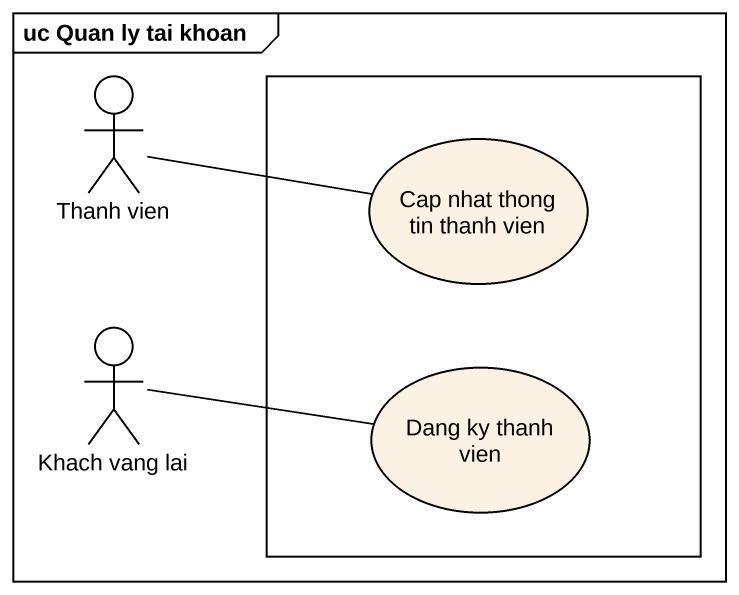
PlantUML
@startuml
mainframe uc Quan ly tai khoan
actor "Thanh vien" as Thanh_vien
rectangle " " as rectangle1 {
  usecase "Cap nhat thong tin thanh vien" as Cap_nhat_thong_tin_thanh
  usecase "Dang ky thanh vien" as Dang_ky_thanh_vien
}
actor "Khach vang lai" as Khach_vang_lai
Thanh_vien -right- Cap_nhat_thong_tin_thanh
Khach_vang_lai -right- Dang_ky_thanh_vien
@enduml
